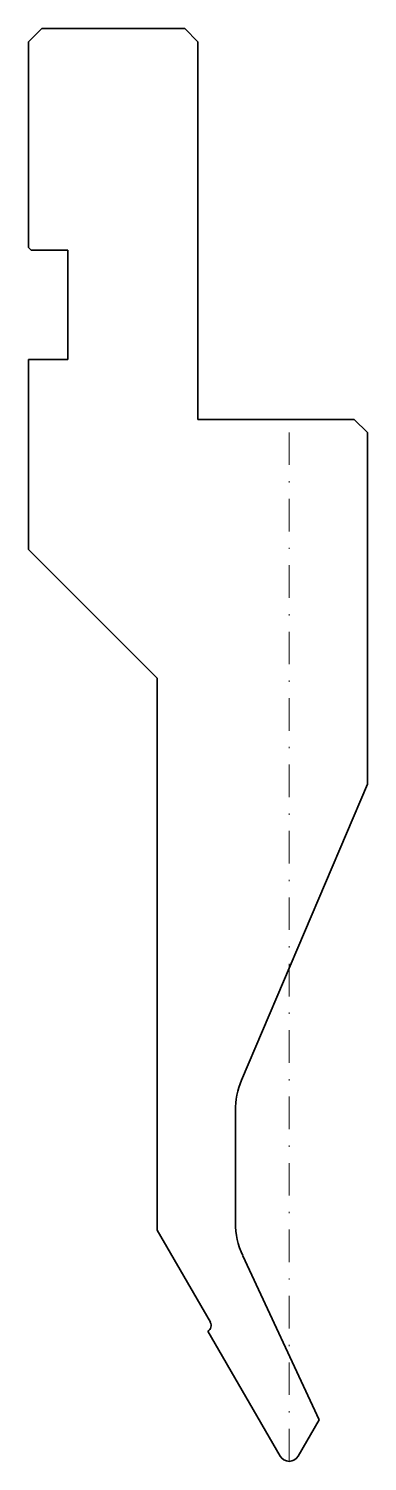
# Model space of a CAD drawing. Header units: millimetres. Extents: x -20 to 6, y 0 to 110.
import ezdxf

# ---------------------------------------------------------------- set-up
doc = ezdxf.new("R2010")
doc.units = ezdxf.units.MM
doc.header["$LTSCALE"] = 5
doc.linetypes.add('AUSGEZOGEN', pattern=[0])
doc.linetypes.add('DASHDOT', pattern=[1, 0.5, -0.25, 0, -0.25])
doc.layers.add('2', color=7, linetype='Continuous')

msp = doc.modelspace()

# ---------------------------------------------------------------- linework, layer by layer
at = {"layer": '2', "color": 7, "linetype": 'AUSGEZOGEN', "lineweight": 35}
for p, q in [((-20, 109), (-19, 110)), ((-19, 110), (-8, 110)), ((-8, 110), (-7, 109)), ((-20, 93.2), (-20, 109)), ((-7, 109), (-7, 80)), ((-19.8, 93), (-20, 93.2)), ((-17, 93), (-19.8, 93)), ((-17, 84.6), (-17, 93)), ((-20, 84.6), (-17, 84.6)), ((-20, 70), (-20, 84.6)), ((-7, 80), (5, 80)), ((5, 80), (6, 79)), ((6, 79), (6, 52)), ((-10.13, 60.13), (-20, 70)), ((-10.13, 17.74), (-10.13, 60.13)), ((6, 52), (-3.65, 29.27)), ((-4.13, 26.92), (-4.13, 18.33)), ((-6.05, 10.68), (-10.13, 17.74)), ((-3.56, 15.79), (2.31, 3.2)), ((-0.69, 0.4), (-6.24, 10)), ((2.31, 3.2), (0.69, 0.4))]:
    msp.add_line(p, q, dxfattribs=at)
at = {"layer": '2', "color": 7, "linetype": 'DASHDOT', "lineweight": 18}
msp.add_line((0, 0), (0, 80), dxfattribs=at)
at = {"layer": '2', "color": 7, "linetype": 'AUSGEZOGEN', "lineweight": 35}
for centre, radius, start, end in [((1.87, 26.92), 6, 157, 180), ((1.87, 18.33), 6, 180, 205), ((-6.49, 10.43), 0.5, 300, 30), ((0, 0.8), 0.8, 210, 330)]:
    msp.add_arc(centre, radius, start, end, dxfattribs=at)

doc.saveas('drawing.dxf')
